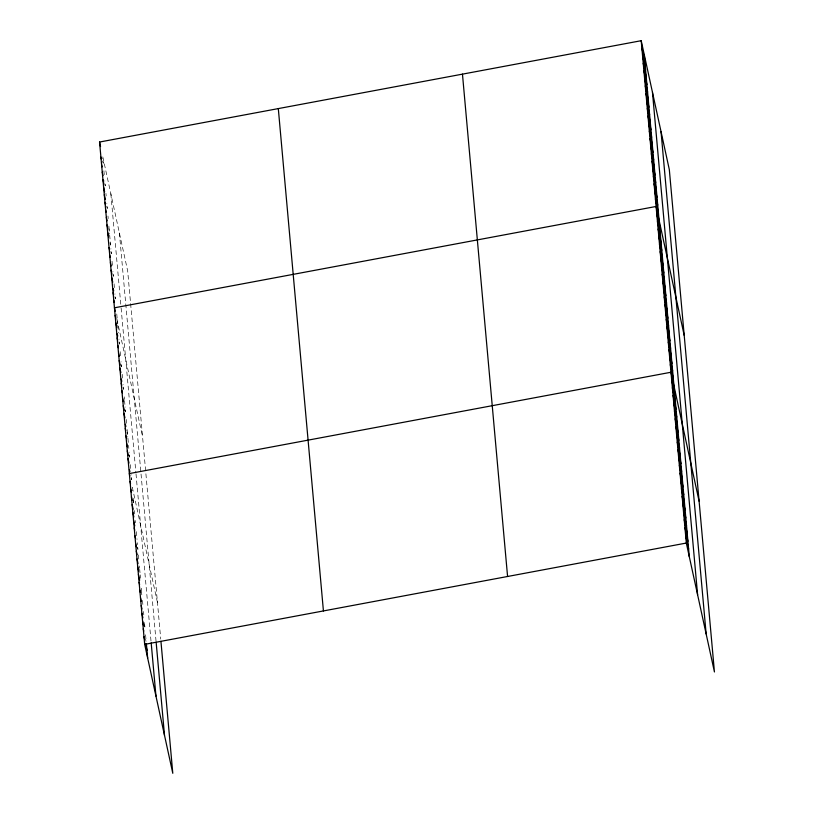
<?xml version="1.0" encoding="UTF-8"?>
<svg xmlns="http://www.w3.org/2000/svg" width="814" height="814" viewBox="0 0 814 814"><rect width="100%" height="100%" fill="white"/><g stroke="black" fill="none" stroke-linecap="round" stroke-linejoin="round"><path stroke-width="0.61" stroke-dasharray="4.07 3.05" d="M102.808 156.899L127.676 270.95L160.745 639.102M102.737 160.989L103.236 163.278L102.778 158.252M104.762 183.598L105.26 185.887L104.813 180.861M106.797 206.207L107.295 208.486L106.848 203.469M108.822 228.805L109.32 231.095M109.931 242.735L110.429 245.024M110.857 251.414L111.355 253.703L110.908 248.677M112.881 274.023L113.38 276.302L112.932 271.286M114.916 296.622L115.415 298.911L114.967 293.885M116.951 319.23L142.562 436.731M118.976 341.839L119.475 344.119L119.027 339.102M121.011 364.438L121.51 366.727L121.052 361.701M123.036 387.047L123.535 389.336L123.087 384.31M125.071 409.656L125.57 411.935L125.112 406.919M127.096 432.254L127.595 434.544M129.131 454.863L129.63 457.153L129.172 452.126M131.156 477.472L131.654 479.751L131.207 474.735M157.458 602.502L132.336 487.291L132.631 490.618M133.231 500.529L133.73 502.818M137.413 547.11L137.912 549.399L137.312 542.745M141.351 592.551L141.85 594.841M144.383 624.755L144.882 627.034M145.533 639.132L146.032 641.422M119.383 232.936L156.034 641.005M110.846 193.763L121.001 306.786M121.113 308.048L135.887 472.568M135.999 473.819L151.078 641.768M103.907 170.808L104.253 174.583M105.942 193.417L106.166 195.93M107.967 216.025L108.201 218.539M108.873 226.068L109.554 233.608M109.666 234.859L110.562 244.912M112.027 261.233L112.597 267.511M114.062 283.842L114.398 287.607M116.768 313.98L117.674 324.033M117.786 325.285L118.457 332.824M120.157 351.658L120.716 357.936M122.181 374.267L122.517 378.032M124.216 396.866L124.44 399.379M124.552 400.641L124.888 404.405M126.241 419.475L126.577 423.239M127.147 429.517L127.818 437.057M127.93 438.308L128.836 448.361M130.301 464.682L130.637 468.457M133.333 498.382L133.923 505.036M134.422 510.582L134.727 513.909M135.317 520.563L135.521 522.781M136.314 531.654L137.017 539.417M138.411 554.945L138.807 559.381M139.408 566.035L139.601 568.253M139.703 569.362L140.008 572.69M140.201 574.908L140.496 578.235M141.402 588.217L141.992 594.871M142.491 600.417L142.989 605.962M143.488 611.507L143.793 614.835M144.485 622.598L145.085 629.253M145.584 634.798L146.174 641.452"/><path stroke-width="1.22" d="M160.938 641.32L172.792 773.3L144.678 644.373L99.562 142.033L641.208 40.7L669.322 169.627L714.438 671.967L686.324 543.05L641.208 40.7M144.678 644.373L686.324 543.05M641.88 48.24L644.871 61.945M642.561 55.769L645.553 69.485M643.233 63.309L646.224 77.015M643.915 70.838L646.906 84.554M644.586 78.378L647.578 92.094M645.268 85.908L648.259 99.623M645.94 93.447L648.931 107.163M646.621 100.987L649.613 114.693M647.303 108.516L650.284 122.232M647.975 116.056L650.966 129.762M648.656 123.586L651.638 137.301M649.328 131.125L652.319 144.841M650.01 138.655L652.991 152.371M650.681 146.194L653.673 159.91M651.363 153.724L654.344 167.44M652.034 161.264L655.026 174.979M652.716 168.803L655.697 182.509M653.388 176.333L656.379 190.049M654.069 183.872L657.051 197.578M654.741 191.402L657.732 205.118M655.423 198.942L658.404 212.658M684.208 335.399L656.094 206.471L114.459 307.804L115.201 311.233M656.776 214.011L659.767 227.727M657.447 221.55L660.439 235.256M658.129 229.08L661.121 242.796M658.801 236.62L661.792 250.325M659.482 244.149L662.474 257.865M660.154 251.689L663.145 265.405M660.836 259.218L663.827 272.934M661.507 266.758L664.499 280.474M662.189 274.287L665.18 288.003M662.861 281.827L665.852 295.543M663.542 289.367L666.534 303.073M664.214 296.896L667.205 310.612M664.896 304.436L667.887 318.142M665.567 311.966L668.559 325.681M666.249 319.505L669.24 333.221M666.92 327.035L669.912 340.751M667.602 334.574L670.594 348.29M668.274 342.114L671.265 355.82M668.955 349.644L671.947 363.359M669.627 357.183L672.618 370.889M670.309 364.713L673.3 378.429M699.094 501.17L670.98 372.252L129.345 473.575L129.843 475.864M671.682 380.016L674.674 393.732M672.374 387.779L675.366 401.495M673.076 395.543L676.068 409.259M673.768 403.306L676.76 417.022M674.47 411.07L677.462 424.786M675.172 418.834L678.154 432.549M675.864 426.597L678.856 440.313M676.566 434.361L679.548 448.076M677.258 442.124L680.25 455.84M677.96 449.888L680.942 463.604M678.652 457.651L681.644 471.367M679.354 465.415L682.346 479.131M680.046 473.178L683.038 486.894M680.748 480.942L683.74 494.658M681.44 488.705L684.432 502.421M682.142 496.469L685.134 510.185M682.834 504.232L685.826 517.948M683.536 511.996L686.528 525.712M684.228 519.759L687.22 533.475M684.93 527.523L687.922 541.239M685.622 535.286L688.613 549.002M99.562 142.033L100.56 146.601M100.916 157.102L101.414 159.381M101.597 164.632L102.096 166.921M102.269 172.171L103.022 175.6M102.951 179.701L103.693 183.13M103.622 187.24L104.619 191.809M104.304 194.77L105.301 199.349M104.986 202.31L105.474 204.599M105.657 209.849L106.156 212.128M106.339 217.379L107.082 220.808M107.01 224.918L107.763 228.347M107.692 232.448L108.689 237.027M109.045 247.517L109.544 249.806M109.717 255.057L110.216 257.346M110.399 262.596L111.142 266.015M111.07 270.126L111.823 273.555M111.752 277.666L112.749 282.234M113.177 288.624L113.675 290.913M113.105 292.735L113.604 295.014M113.777 300.264L114.275 302.554M115.13 315.333L115.883 318.762M115.812 322.873L116.809 327.442M117.236 333.842L117.735 336.121M117.165 337.942L117.664 340.232M117.837 345.482L118.335 347.761M118.518 353.011L119.261 356.44M119.19 360.551L120.187 365.12M119.872 368.081L120.869 372.659M121.296 379.049L121.795 381.339M121.225 383.16L121.724 385.439M121.897 390.689L122.395 392.979M122.578 398.229L123.321 401.658M123.25 405.759L124.247 410.327M123.931 413.298L124.929 417.867M125.356 424.257L125.855 426.546M125.285 428.368L125.783 430.657M125.956 435.897L126.455 438.186M126.638 443.437L127.381 446.866M127.31 450.976L128.307 455.545M127.991 458.506L128.988 463.074M129.416 469.475L129.914 471.754M130.037 481.339L130.535 483.628M130.739 489.102L131.481 492.531M131.43 496.866L132.183 500.295M132.133 504.629L133.13 509.208M132.835 512.393L133.822 516.971M133.527 520.156L134.768 525.875M134.229 527.92L134.727 530.209M134.921 535.683L135.419 537.973M135.623 543.447L136.365 546.876M136.314 551.21L137.067 554.639M137.017 558.974L138.014 563.553M137.708 566.737L138.706 571.316M138.411 574.501L139.652 580.219M139.102 582.264L139.601 584.554M139.805 590.028L140.303 592.317M140.496 597.791L141.249 601.22M141.198 605.555L141.941 608.984M141.89 613.318L142.888 617.897M142.592 621.082L143.59 625.661M143.284 628.846L143.783 631.135M143.986 636.609L144.485 638.898M145.482 643.467L146.978 650.325M661.029 131.603L706.145 633.953M652.482 92.43L697.598 594.78M644.2 54.416L689.316 556.766M462.464 74.135L507.58 576.485M278.307 108.588L323.423 610.938M156.135 642.114L164.499 735.276M151.18 642.877L155.962 696.112M146.378 643.671L147.67 658.088"/></g></svg>
